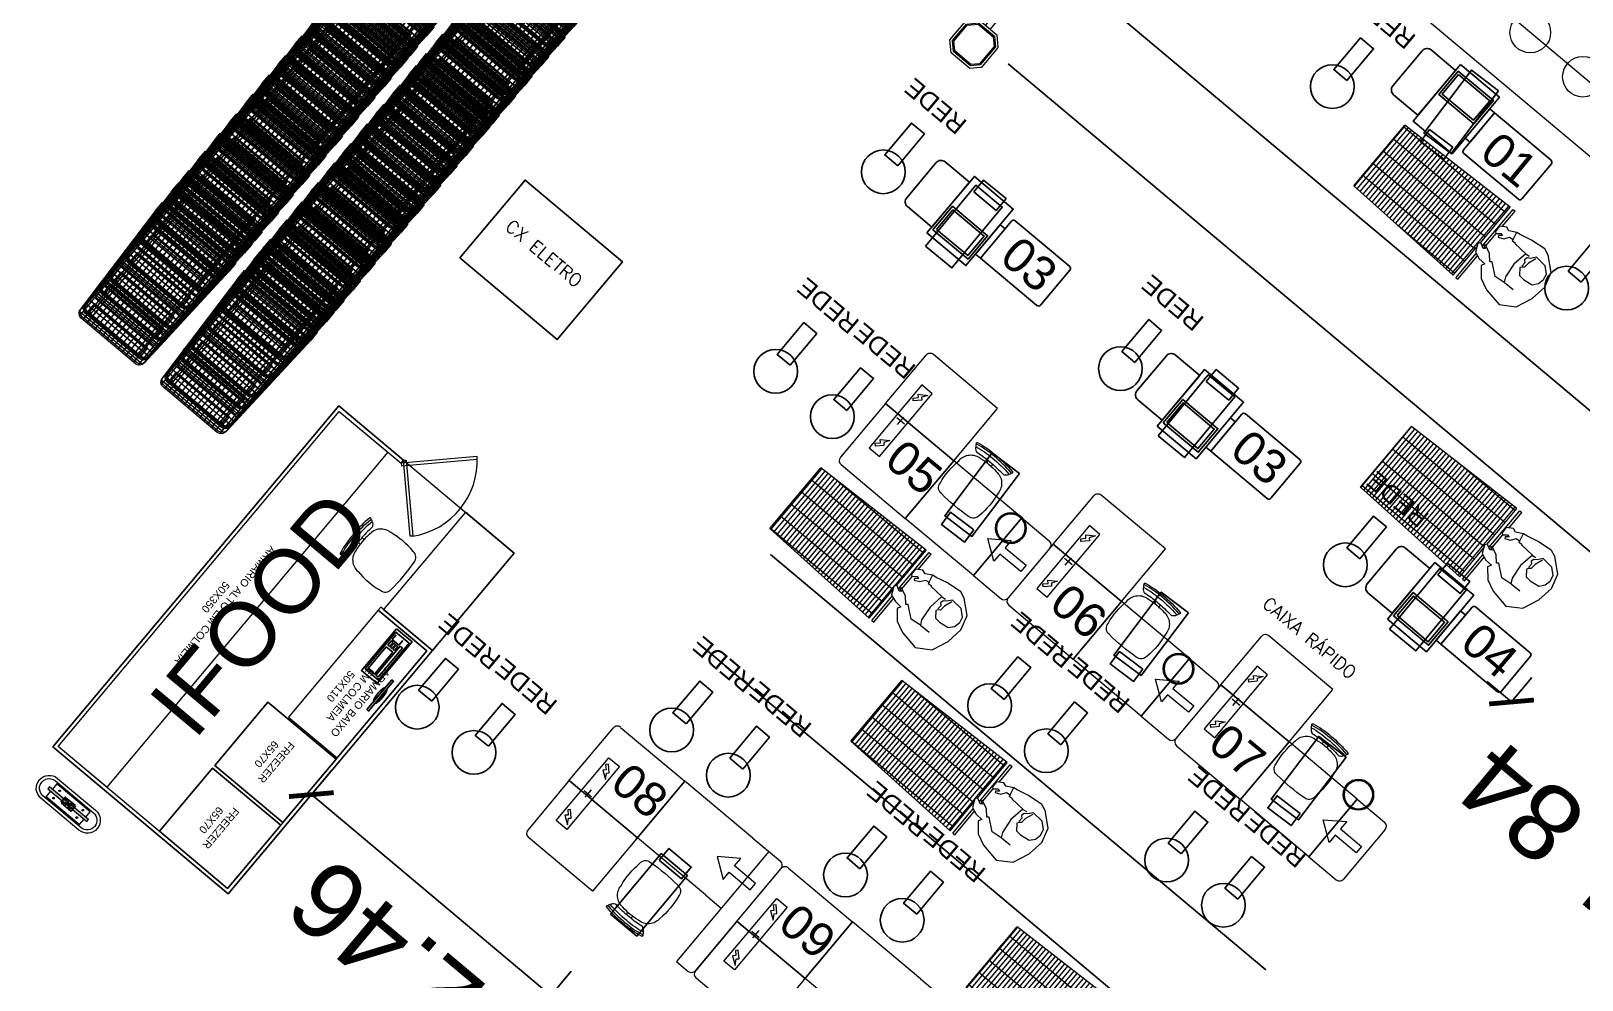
# Model space of a CAD drawing. Header units: metres. Extents: x 822482 to 822767, y 9662202 to 9662512.
# Drawn here: x 822627.7 to 822639.9, y 9662430.52 to 9662437.99 of the extents above; entities that cross this region are included whole.
import ezdxf

# ---------------------------------------------------------------- set-up
doc = ezdxf.new("R2010")
doc.units = ezdxf.units.M
for name, pattern in [('20006_ARQ_1400_3PV$0$CF-VILAV-PE-BASE-LOJA-LAYOUT SV$0$DASHEDX2', [1.5, 1, -0.5]), ('20006_ARQ_1400_3PV$0$CRF-ECN-L-LAY-EP-BASE-1PROP3$0$CRF-JFO-L-LAY-EQP-1PROP2$0$BHA_BASE_4PROP$0$2rdfBSE1$0$DASHED', [0.75, 0.5, -0.25]), ('20006_ARQ_1400_3PV$0$HIDDEN2', [0.1875, 0.125, -0.0625])]:
    doc.linetypes.add(name, pattern=pattern)
for name, color, linetype, lineweight in [('#ARQ_MOB', 250, 'Continuous', 0), ('20006_ARQ_1400_3PV$0$ELETRICA', 130, 'Continuous', 0), ('ARQ_NE_MOBILIÁRIOS', 251, 'Continuous', 0), ('ARQ_NE_PORTAPALLETS', 251, 'Continuous', 0), ('HACHURAS', 167, 'Continuous', 9)]:
    doc.layers.add(name, color=color, linetype=linetype, lineweight=lineweight)
for name, color, linetype in [('#ARQ_TEXTO', 8, 'Continuous'), ('20006_ARQ_1000_3PV$0$ARQ-SAN', 9, 'Continuous'), ('ARQ_NE_EQUIPAMENTOS', 7, 'Continuous'), ('ARQ_NE_PISO', 251, 'Continuous')]:
    doc.layers.add(name, color=color, linetype=linetype)
doc.layers.add('ARQ_NE_COTAS', color=7, linetype='Continuous', true_color=0x000000)
doc.styles.add('Arial', font='arial.ttf', dxfattribs={"height": 0.6})
doc.styles.add('L&L-50', font='arial.ttf', dxfattribs={"height": 0.5})
doc.styles.add('L35_A-Standard', font='arial.ttf')
doc.styles.add('ROMANS', font='romans', dxfattribs={"height": 0.2})
doc.styles.get("Standard").update_dxf_attribs({"font": 'arial.ttf'})
doc.dimstyles.new('1-300', dxfattribs={"dimtxt": 0.6, "dimasz": 0.25, "dimexe": 0.25, "dimexo": 0.25, "dimgap": 0.25, "dimtad": 1, "dimzin": 4, "dimdsep": 46, "dimtxsty": 'Arial', "dimblk": 'ARCHTICK', "dimcen": 0.25, "dimclrd": 256, "dimclre": 256, "dimclrt": 256, "dimadec": 0, "dimazin": 0, "dimtfac": 0.066667, "dimtix": 1, "dimtofl": 0, "dimtmove": 0, "dimatfit": 3, "dimldrblk": 'ARCHTICK', "dimfxl": 0.25, "dimtvp": 1, "dimtolj": 1, "dimtzin": 0, "dimarcsym": 0})

# ---------------------------------------------------------------- blocks, each defined once
blk = doc.blocks.new('20006_ARQ_1400_3PV$0$20006_ARQ_1400_3PV$0$CRF-PINHE-BASE-HIPERMERCADO-(2SUBSOLO)-LAY$0$A$C23750C89')
at = {"transparency": 33554687}
h = blk.add_hatch(dxfattribs=at)
h.set_pattern_fill('GRATE', color=256, angle=180, style=0)
h.set_pattern_definition([(180, (1420.650476, 675.926916), (-4e-18, -0.03125), []), (270, (1420.65048, 675.92692), (0.125, -2e-17), [])])
h.paths.add_polyline_path([(0.7, 1.051), (0.408, 1.051), (0.383, 1.039), (0.366, 1.051), (0, 1.051), (0.038, 0), (0.662, 0)])
for p, q in [((0.188, 1.629), (0.097, 1.523)), ((0.307, 1.663), (0.188, 1.629)), ((0.44, 1.645), (0.307, 1.663)), ((0.571, 1.591), (0.44, 1.645)), ((0.644, 1.477), (0.571, 1.591)), ((0.097, 1.523), (0.077, 1.471)), ((0.077, 1.471), (0.091, 1.346)), ((0.618, 1.325), (0.644, 1.477)), ((0.091, 1.346), (0.114, 1.25)), ((0.195, 1.262), (0.202, 1.38)), ((0.202, 1.38), (0.325, 1.362)), ((0.325, 1.362), (0.445, 1.375)), ((0.445, 1.375), (0.484, 1.396)), ((0.484, 1.396), (0.493, 1.311)), ((0.114, 1.25), (0.119, 1.219)), ((0.18, 1.231), (0.192, 1.232)), ((0.185, 1.198), (0.18, 1.231)), ((0.189, 1.261), (0.195, 1.262)), ((0.192, 1.232), (0.189, 1.261)), ((0.493, 1.311), (0.421, 1.217)), ((0.5, 1.17), (0.577, 1.236)), ((0.577, 1.236), (0.618, 1.325)), ((0, 1.08), (0, 1.1)), ((0.159, 1.1), (0, 1.1)), ((0.004, 1.1), (0, 1.1)), ((0.119, 1.219), (0.149, 1.163)), ((0.149, 1.163), (0.139, 1.131)), ((0.139, 1.131), (0.17, 1.082)), ((0.223, 1.171), (0.185, 1.198)), ((0.205, 1.128), (0.21, 1.149)), ((0.231, 1.098), (0.205, 1.128)), ((0.21, 1.149), (0.231, 1.124)), ((0.242, 1.13), (0.223, 1.171)), ((0.356, 1.1), (0.229, 1.1)), ((0.231, 1.124), (0.242, 1.13)), ((0.384, 1.16), (0.353, 1.093)), ((0.366, 1.088), (0.375, 1.112)), ((0.383, 1.1), (0.371, 1.1)), ((0.375, 1.112), (0.386, 1.095)), ((0.433, 1.204), (0.384, 1.16)), ((0.421, 1.217), (0.433, 1.204)), ((0.447, 1.069), (0.467, 1.125)), ((0.7, 1.1), (0.458, 1.1)), ((0.467, 1.125), (0.471, 1.185)), ((0.471, 1.185), (0.5, 1.17)), ((0.7, 1.08), (0.7, 1.1)), ((0.377, 1.08), (0, 1.08)), ((0, 1.051), (0.038, 0)), ((0.366, 1.051), (0, 1.051)), ((0.17, 1.082), (0.221, 1.084)), ((0.221, 1.084), (0.231, 1.098)), ((0.353, 1.093), (0.366, 1.088)), ((0.386, 1.095), (0.362, 1.054)), ((0.362, 1.054), (0.383, 1.039)), ((0.383, 1.039), (0.447, 1.069)), ((0.7, 1.051), (0.408, 1.051)), ((0.7, 1.08), (0.451, 1.08)), ((0.7, 1.051), (0.662, 0)), ((0.662, 0), (0.038, 0)), ((0.356, 0), (0.229, 0))]:
    blk.add_line(p, q, dxfattribs=at)
for points in [[(0.183, 1.467), (0.245, 1.445), (0.29, 1.44), (0.301, 1.426), (0.317, 1.414), (0.364, 1.452), (0.368, 1.497), (0.357, 1.575), (0.318, 1.608), (0.268, 1.619), (0.221, 1.608), (0.177, 1.557), (0.17, 1.462), (0.206, 1.433), (0.221, 1.41), (0.246, 1.404), (0.262, 1.421), (0.296, 1.419)], [(0.483, 1.397), (0.482, 1.484)], [(0.204, 1.381), (0.199, 1.414)], [(0.18, 1.231), (0.116, 1.217)]]:
    blk.add_lwpolyline(points, dxfattribs=at)
blk = doc.blocks.new('lixeira esxritorio')
at = {"layer": '20006_ARQ_1000_3PV$0$ARQ-SAN'}
for radius in [12, 11.3]:
    blk.add_circle((59684, -4692), radius, dxfattribs=at)
blk = doc.blocks.new('20006_ARQ_1400_3PV$0$CADEIRA')
for p, q in [((-1114.172, -321.17), (-1114.172, -321.15)), ((-1114.125, -321.17), (-1114.125, -321.15))]:
    blk.add_line(p, q)
blk.add_lwpolyline([(-1114.229, -321.143, -0.414214), (-1114.349, -321.023, -0.089611), (-1114.349, -320.793, -0.414214), (-1114.289, -320.733, -0.04626), (-1114.009, -320.733, -0.414214), (-1113.949, -320.793, -0.089611), (-1113.949, -321.023, -0.414214), (-1114.069, -321.143, -0.088566)], format="xyb", close=True)
for points in [[(-1114.139, -321.225, 0.053278), (-1113.973, -321.21, -1.041839), (-1113.97, -321.224, -0.05325), (-1114.139, -321.24, -0.047646), (-1114.328, -321.224, -1.041839), (-1114.325, -321.21, 0.047578), (-1114.139, -321.225)], [(-1113.97, -321.21, 0.271734), (-1113.979, -321.191, -0.053337), (-1114.138, -321.205, -0.047695), (-1114.319, -321.191, 0.271734), (-1114.327, -321.21)], [(-1113.979, -321.191, 0.189609), (-1114.006, -321.164, 0.221082), (-1114.014, -321.161, -0.044762), (-1114.137, -321.17), (-1114.14, -321.17, -0.038554), (-1114.284, -321.161, 0.221082), (-1114.292, -321.164, 0.189609), (-1114.319, -321.191)]]:
    blk.add_lwpolyline(points, format="xyb")
blk = doc.blocks.new('self checkout')
at = {"color": 8, "linetype": 'Continuous'}
for points in [[(2643.7, 2612.34), (2643.7, 2611.76), (2644.1, 2611.76), (2644.1, 2612.34), (2643.7, 2612.34)], [(2644.1, 2612.221), (2644.1, 2611.921), (2644.15, 2611.921), (2644.15, 2612.221), (2644.1, 2612.221)]]:
    blk.add_lwpolyline(points, dxfattribs=at)
for points in [[(2643.45, 2611.82), (2643.7, 2611.82), (2643.7, 2612.28), (2643.45, 2612.28, 0.414214), (2643.4, 2612.23), (2643.4, 2611.87, 0.414214)], [(2644.17, 2611.821), (2644.73, 2611.821, 0.414214), (2644.75, 2611.841), (2644.75, 2612.201, 0.414214), (2644.73, 2612.221), (2644.15, 2612.221), (2644.15, 2611.841, 0.414214)]]:
    blk.add_lwpolyline(points, format="xyb", close=True, dxfattribs=at)
for points in [[(2643.72, 2612.29), (2644.08, 2612.29), (2644.08, 2612.05), (2643.72, 2612.05)], [(2643.74, 2612.27), (2644.06, 2612.27), (2644.06, 2612.07), (2643.74, 2612.07)]]:
    blk.add_lwpolyline(points, close=True, dxfattribs=at)
blk = doc.blocks.new('Pallet')
at = {"layer": '20006_ARQ_1400_3PV$0$ELETRICA', "true_color": 0xe3e3e3}
h = blk.add_hatch(dxfattribs=at)
h.set_pattern_fill('ANGLE', color=254, scale=100, angle=270)
h.set_pattern_definition([(270, (-6260213.56, 2250736.6), (698.5, -1e-13), [508, -190.5]), (0, (-6260213.56, 2250736.6), (2e-13, 698.5), [508, -190.5])])
h.paths.add_polyline_path([(38752, -4411.7), (38752, -4291.7), (38632, -4291.7), (38632, -4411.7)])
at = {"layer": '#ARQ_MOB', "transparency": 33554687, "const_width": 2}
blk.add_lwpolyline([(38575.3, -4328.3), (38455.3, -4328.3), (38455.3, -4428.3), (38575.3, -4428.3)], close=True, dxfattribs=at)
for points in [[(38575.3, -4328.3), (38455.3, -4328.3), (38455.3, -4328.3), (38575.3, -4328.3), (38575.3, -4330.8)], [(38575.3, -4338.3), (38455.3, -4338.3), (38455.3, -4353.3), (38575.3, -4353.3), (38575.3, -4338.3)], [(38575.3, -4353.3), (38455.3, -4353.3), (38455.3, -4368.3), (38575.3, -4368.3), (38575.3, -4353.3)], [(38575.3, -4368.3), (38455.3, -4368.3), (38455.3, -4383.3), (38575.3, -4383.3), (38575.3, -4368.3)], [(38575.3, -4383.3), (38455.3, -4383.3), (38455.3, -4398.3), (38575.3, -4398.3), (38575.3, -4383.3)], [(38575.3, -4398.3), (38455.3, -4398.3), (38455.3, -4413.3), (38575.3, -4413.3), (38575.3, -4398.3)], [(38575.3, -4413.3), (38455.3, -4413.3), (38455.3, -4428.3), (38575.3, -4428.3), (38575.3, -4413.3)]]:
    blk.add_lwpolyline(points)
at = {"layer": '#ARQ_TEXTO', "insert": (38515, -4375.5), "char_height": 10, "width": 346, "attachment_point": 5, "style": 'ROMANS'}
blk.add_mtext('Pallet', dxfattribs=at)
blk = doc.blocks.new('20006_ARQ_1400_3PV$0$ANTENA GATEWAY ACRILICO  MASTER')
at = {"ltscale": 0.05}
h = blk.add_hatch(dxfattribs=at)
h.set_pattern_fill('ANGLE', color=1)
h.set_pattern_definition([(0, (-4.449, 47.2795), (0, 6.985), [5.08, -1.905]), (90, (-4.449, 47.2795), (-6.985, 4e-16), [5.08, -1.905])])
h.paths.add_polyline_path([(0.01, 0.2), (-0.01, 0.2), (-0.01, -0.2), (0.01, -0.2)])
h = blk.add_hatch(color=0, dxfattribs=at)
h.dxf.hatch_style = 1
h.paths.add_polyline_path([(0.01, 0.2), (-0.01, 0.2), (-0.01, -0.2), (0.01, -0.2)])
at = {"color": 0, "ltscale": 0.05}
for p, q in [((-0.067, -0.169), (-0.067, 0.169)), ((-0.011, 0.172), (-0.065, 0.171)), ((0.065, 0.171), (0.011, 0.172)), ((0.067, 0.169), (0.067, -0.169)), ((-0.065, -0.171), (-0.011, -0.172)), ((0.011, -0.172), (0.065, -0.171))]:
    blk.add_line(p, q, dxfattribs=at)
at = {"color": 0, "linetype": '20006_ARQ_1400_3PV$0$CRF-ECN-L-LAY-EP-BASE-1PROP3$0$CRF-JFO-L-LAY-EQP-1PROP2$0$BHA_BASE_4PROP$0$2rdfBSE1$0$DASHED', "ltscale": 0.02}
for p, q in [((-0.028, 0.05), (-0.028, -0.05)), ((-0.027, 0.05), (-0.027, -0.05)), ((0.023, 0.055), (-0.023, 0.055)), ((0.023, 0.053), (-0.023, 0.053)), ((0.027, -0.05), (0.027, 0.05)), ((0.028, -0.05), (0.028, 0.05)), ((-0.023, -0.053), (0.023, -0.053)), ((-0.023, -0.055), (0.023, -0.055))]:
    blk.add_line(p, q, dxfattribs=at)
at = {"color": 0, "linetype": '20006_ARQ_1400_3PV$0$HIDDEN2', "ltscale": 0.05}
for p, q in [((-0.014, 0.015), (0.015, 0.015)), ((-0.015, -0.015), (0.015, -0.015))]:
    blk.add_line(p, q, dxfattribs=at)
at = {"color": 0}
blk.add_line((-0.014, 0), (0.014, 0), dxfattribs=at)
at = {"color": 0, "ltscale": 0.05}
blk.add_lwpolyline([(0.01, 0.2), (-0.01, 0.2), (-0.01, -0.2), (0.01, -0.2)], close=True, dxfattribs=at)
at = {"color": 0, "linetype": '20006_ARQ_1400_3PV$0$HIDDEN2', "ltscale": 0.05}
for centre in [(-0.038, 0.119), (0.038, 0.119), (-0.038, -0.119), (0.038, -0.119)]:
    blk.add_circle(centre, 0.006, dxfattribs=at)
at = {"color": 0}
blk.add_circle((0, 0), 0.009, dxfattribs=at)
at = {"color": 0, "ltscale": 0.05}
for centre, start, end in [((-0.065, 0.169), 90.4767, 180.0936), ((0.065, 0.169), 359.9064, 89.5233), ((-0.065, -0.169), 179.9064, 269.5233), ((0.065, -0.169), 270.4767, 0.0936)]:
    blk.add_arc(centre, 0.00252, start, end, dxfattribs=at)
at = {"color": 0, "linetype": '20006_ARQ_1400_3PV$0$HIDDEN2', "ltscale": 0.05}
for centre, start, end in [((-0.014, 0), 90, 265.1774), ((0.014, 0), 270, 85.1774)]:
    blk.add_arc(centre, 0.015, start, end, dxfattribs=at)
at = {"color": 0, "linetype": '20006_ARQ_1400_3PV$0$CRF-ECN-L-LAY-EP-BASE-1PROP3$0$CRF-JFO-L-LAY-EQP-1PROP2$0$BHA_BASE_4PROP$0$2rdfBSE1$0$DASHED', "ltscale": 0.02}
for centre, radius, start, end in [((-0.023, 0.05), 0.0048, 90, 180), ((-0.023, 0.05), 0.0036, 90, 180), ((0.023, 0.05), 0.0048, 0, 90), ((0.023, 0.05), 0.0036, 0, 90), ((-0.023, -0.05), 0.0048, 180, 270), ((-0.023, -0.05), 0.0036, 180, 270), ((0.023, -0.05), 0.0048, 270, 0), ((0.023, -0.05), 0.0036, 270, 0)]:
    blk.add_arc(centre, radius, start, end, dxfattribs=at)
blk = doc.blocks.new('totemm')
at = {"layer": '#ARQ_MOB', "transparency": 33554687}
h = blk.add_hatch(color=256, dxfattribs=at)
h.dxf.hatch_style = 1
h.paths.add_polyline_path([(291.671, 276.037), (291.671, 276.06), (291.693, 276.06, -0.414214)])
h.paths.add_polyline_path([(291.671, 276.06), (291.649, 276.06, -0.414214), (291.671, 276.082)])
h = blk.add_hatch(color=256, dxfattribs=at)
h.dxf.hatch_style = 1
h.paths.add_polyline_path([(291.728, 276.037), (291.728, 276.06), (291.75, 276.06, -0.414214)])
h.paths.add_polyline_path([(291.728, 276.06), (291.706, 276.06, -0.414214), (291.728, 276.082)])
for points in [[(291.893, 275.96), (291.502, 275.96, -1), (291.502, 276.164), (291.893, 276.164, -1)], [(291.502, 276.139), (291.893, 276.139, -1), (291.893, 275.986), (291.502, 275.986, -1)]]:
    blk.add_lwpolyline(points, format="xyb", close=True, dxfattribs=at)
for centre in [(291.671, 276.06), (291.728, 276.06)]:
    blk.add_circle(centre, 0.0227, dxfattribs=at)
at = {"layer": '#ARQ_MOB', "transparency": 33554687, "rotation": 90}
blk.add_blockref('20006_ARQ_1400_3PV$0$ANTENA GATEWAY ACRILICO  MASTER', (291.698, 276.062), dxfattribs=at)
blk = doc.blocks.new('carro grande')
at = {"ltscale": 0.008}
blk.add_hatch(color=8, dxfattribs=at).paths.add_polyline_path([(927.974, 947.093), (927.944, 947.093), (927.944, 946.357), (927.974, 946.357)])
at = {"layer": 'HACHURAS', "ltscale": 0.008}
h = blk.add_hatch(dxfattribs=at)
h.set_pattern_fill('_USER', color=8, scale=0.04, style=0, double=1, pattern_type=0)
h.set_pattern_definition([(0, (-293.62143, -282.740838), (0, 0.04), []), (90, (-293.62143, -282.740838), (-0.04, 0), [])])
edge = h.paths.add_edge_path()
edge.add_line((927.894, 947.1), (927.894, 946.35))
edge.add_line((927.894, 946.35), (926.921, 946.397))
edge.add_arc((926.924, 946.447), 0.05, 180, 266.5107, ccw=False)
edge.add_line((926.874, 946.447), (926.874, 947.003))
edge.add_arc((926.924, 947.003), 0.05, 93.4893, 180, ccw=False)
edge.add_line((926.921, 947.053), (927.894, 947.1))
at = {"color": 8, "ltscale": 0.008}
for p, q in [((927.894, 947.1), (926.921, 947.053)), ((927.794, 947.05), (926.974, 947.05)), ((927.794, 947.04), (926.974, 947.04)), ((927.784, 946.4), (927.784, 947.05)), ((927.794, 947.05), (927.894, 947.1)), ((927.794, 947.039), (927.899, 947.091)), ((927.794, 946.4), (927.794, 947.05)), ((927.894, 946.35), (927.894, 947.1)), ((927.974, 947.1), (927.894, 947.1)), ((927.974, 947.093), (927.894, 947.093)), ((927.944, 946.35), (927.944, 947.1)), ((927.974, 946.35), (927.974, 947.1)), ((926.874, 947.003), (926.874, 946.447)), ((926.924, 947), (926.924, 946.45)), ((926.934, 947), (926.934, 946.45)), ((927.894, 946.35), (926.921, 946.397)), ((926.974, 946.41), (927.794, 946.41)), ((926.974, 946.4), (927.794, 946.4)), ((927.899, 946.359), (927.794, 946.411)), ((927.894, 946.35), (927.794, 946.4)), ((927.894, 946.357), (927.974, 946.357)), ((927.894, 946.35), (927.974, 946.35))]:
    blk.add_line(p, q, dxfattribs=at)
for points in [[(926.945, 946.998), (927.016, 946.998), (927.016, 946.968), (926.945, 946.968)], [(927.784, 946.968), (927.016, 946.968), (927.016, 946.482), (927.784, 946.482)], [(927.746, 946.998), (927.817, 946.998), (927.817, 946.968), (927.746, 946.968)], [(926.945, 946.482), (927.016, 946.482), (927.016, 946.452), (926.945, 946.452)], [(927.744, 946.482), (927.815, 946.482), (927.815, 946.452), (927.744, 946.452)]]:
    blk.add_lwpolyline(points, close=True, dxfattribs=at)
for centre, radius, start, end in [((926.924, 947.003), 0.05, 93.4893, 180), ((926.974, 947), 0.05, 90, 180), ((926.974, 947), 0.04, 90, 180), ((926.924, 946.447), 0.05, 180, 266.5107), ((926.974, 946.45), 0.05, 180, 270), ((926.974, 946.45), 0.04, 180, 270)]:
    blk.add_arc(centre, radius, start, end, dxfattribs=at)
blk = doc.blocks.new('_ARCHTICK')
at = {"color": 0, "linetype": 'ByBlock', "const_width": 0.15}
blk.add_lwpolyline([(-0.5, -0.5), (0.5, 0.5)], dxfattribs=at)
blk = doc.blocks.new('*D509')
at = {"layer": 'ARQ_NE_COTAS', "lineweight": -2, "transparency": 16777216}
for p, q in [((366.691, -231.274), (366.691, -231.792)), ((366.691, -231.542), (366.441, -231.542)), ((368.533, -231.539), (368.533, -231.792)), ((368.533, -231.542), (368.783, -231.542))]:
    blk.add_line(p, q, dxfattribs=at)
at = {"layer": 'Defpoints', "color": 0, "transparency": 16777216}
for p in [(366.691, -231.024), (368.533, -231.289, 0), (368.533, -231.542)]:
    blk.add_point(p, dxfattribs=at)
at = {"layer": 'ARQ_NE_COTAS', "lineweight": -2, "transparency": 16777216, "xscale": 0.25, "yscale": 0.25, "zscale": 0.25}
blk.add_blockref('_ARCHTICK', (366.691, -231.542), dxfattribs=at)
at = {"layer": 'ARQ_NE_COTAS', "lineweight": -2, "transparency": 16777216, "xscale": 0.25, "yscale": 0.25, "zscale": 0.25, "rotation": 180}
blk.add_blockref('_ARCHTICK', (368.533, -231.542), dxfattribs=at)
at = {"layer": 'ARQ_NE_COTAS', "transparency": 16777216, "insert": (367.612, -230.985), "char_height": 0.6, "attachment_point": 5, "style": 'Arial'}
blk.add_mtext('\\A1;1.84', dxfattribs=at)
blk = doc.blocks.new('*D542')
at = {"layer": 'ARQ_NE_COTAS', "lineweight": -2, "transparency": 16777216}
for p, q in [((372.839, -224.33), (372.839, -225.166)), ((375.298, -224.33), (375.298, -225.166)), ((372.839, -224.916), (375.298, -224.916))]:
    blk.add_line(p, q, dxfattribs=at)
at = {"layer": 'Defpoints', "color": 0, "transparency": 16777216}
for p in [(372.839, -224.08), (375.298, -224.08), (375.298, -224.916)]:
    blk.add_point(p, dxfattribs=at)
at = {"layer": 'ARQ_NE_COTAS', "lineweight": -2, "transparency": 16777216, "xscale": 0.25, "yscale": 0.25, "zscale": 0.25, "rotation": 180}
blk.add_blockref('_ARCHTICK', (372.839, -224.916), dxfattribs=at)
at = {"layer": 'ARQ_NE_COTAS', "lineweight": -2, "transparency": 16777216, "xscale": 0.25, "yscale": 0.25, "zscale": 0.25}
blk.add_blockref('_ARCHTICK', (375.298, -224.916), dxfattribs=at)
at = {"layer": 'ARQ_NE_COTAS', "transparency": 16777216, "insert": (374.068, -224.359), "char_height": 0.6, "attachment_point": 5, "style": 'Arial'}
blk.add_mtext('\\A1;2.46', dxfattribs=at)
blk = doc.blocks.new('KKAKNKNFNADFNDAFNDF')
at = {"layer": 'ARQ_NE_EQUIPAMENTOS', "lineweight": 0, "transparency": 33554687}
for points in [[(-0.72, 0.15), (-0.72, 0.335), (-0.72, 0.344), (-0.714, 0.349), (-0.655, 0.41), (-0.463, 0.41), (-0.39, 0.337), (-0.39, 0.151), (-0.469, 0.07), (-0.649, 0.07), (-0.714, 0.136), (-0.72, 0.142)], [(-0.69, 0.154), (-0.69, 0.331), (-0.642, 0.38), (-0.475, 0.38), (-0.42, 0.324), (-0.42, 0.163), (-0.482, 0.1), (-0.636, 0.1)]]:
    blk.add_lwpolyline(points, close=True, dxfattribs=at)
blk.add_lwpolyline([(-0.7, 0.15), (-0.7, 0.335), (-0.646, 0.39), (-0.471, 0.39), (-0.41, 0.328), (-0.41, 0.159), (-0.478, 0.09), (-0.641, 0.09), (-0.7, 0.15), (-0.7, 0.335)], dxfattribs=at)
blk.add_lwpolyline([(-0.58, 0.07), (-0.58, -0.68, 0.414214), (-0.57, -0.69), (-0.54, -0.69, 0.414214), (-0.53, -0.68), (-0.53, 0.07)], format="xyb", dxfattribs=at)
blk = doc.blocks.new('*U348')
at = {"color": 253}
for p, q in [((0.276, -0.994), (0.276, -0.973)), ((0.324, -0.994), (0.324, -0.973))]:
    blk.add_line(p, q, dxfattribs=at)
at = {"color": 0}
blk.add_lwpolyline([(1, -0.5), (0, -0.5), (0, 0), (1, 0)], close=True, dxfattribs=at)
blk.add_lwpolyline([(0.22, -0.966, -0.414214), (0.1, -0.847, -0.089611), (0.1, -0.617, -0.414214), (0.16, -0.556, -0.04626), (0.44, -0.556, -0.414214), (0.5, -0.616, -0.089611), (0.5, -0.846, -0.414214), (0.38, -0.966, -0.088566)], format="xyb", close=True, dxfattribs=at)
blk.add_lwpolyline([(0.31, -1.048, 0.053278), (0.476, -1.033, -1.041839), (0.479, -1.048, -0.05325), (0.31, -1.063, -0.047646), (0.121, -1.048, -1.041839), (0.124, -1.033, 0.047578), (0.31, -1.048)], format="xyb", dxfattribs=at)
at = {"color": 253}
for points in [[(0.479, -1.033, 0.271734), (0.47, -1.014, -0.053337), (0.311, -1.029, -0.047695), (0.13, -1.014, 0.271734), (0.121, -1.033)], [(0.47, -1.014, 0.189609), (0.443, -0.987, 0.221082), (0.435, -0.985, -0.044762), (0.312, -0.994), (0.309, -0.994, -0.038554), (0.165, -0.985, 0.221082), (0.157, -0.987, 0.189609), (0.13, -1.014)]]:
    blk.add_lwpolyline(points, format="xyb", dxfattribs=at)
blk = doc.blocks.new('*U349')
at = {"color": 0}
blk.add_lwpolyline([(1.1, -0.5), (0, -0.5), (0, 0), (1.1, 0)], close=True, dxfattribs=at)
blk = doc.blocks.new('COMP')
at = {"layer": 'ARQ_NE_EQUIPAMENTOS', "linetype": '20006_ARQ_1400_3PV$0$CF-VILAV-PE-BASE-LOJA-LAYOUT SV$0$DASHEDX2'}
h = blk.add_hatch(color=256, dxfattribs=at)
h.dxf.hatch_style = 1
h.paths.add_polyline_path([(1307.107, -435.534), (1307.107, -435.84), (1307.09, -435.84), (1307.09, -435.534)])
at = {"layer": 'ARQ_NE_EQUIPAMENTOS'}
for p, q in [((1307.203, -436.084, -7.938), (1307.203, -435.786, -7.938)), ((1307.203, -435.786, -7.938), (1307.228, -435.786, -7.938)), ((1307.228, -436.084, -7.938), (1307.228, -435.786, -7.938)), ((1307.24, -436.011, -7.938), (1307.24, -435.786, -7.938)), ((1307.24, -435.786, -7.938), (1307.308, -435.786, -7.938)), ((1307.308, -435.786, -7.938), (1307.308, -436.011, -7.938)), ((1307.308, -436.011, -7.938), (1307.24, -436.011, -7.938)), ((1307.24, -436.072, -7.938), (1307.24, -436.029, -7.938)), ((1307.256, -436.029, -7.938), (1307.24, -436.029, -7.938)), ((1307.256, -436.072, -7.938), (1307.256, -436.029, -7.938)), ((1307.264, -436.072, -7.938), (1307.264, -436.029, -7.938)), ((1307.28, -436.029, -7.938), (1307.264, -436.029, -7.938)), ((1307.28, -436.072, -7.938), (1307.28, -436.029, -7.938)), ((1307.288, -436.072, -7.938), (1307.288, -436.029, -7.938)), ((1307.308, -436.029, -7.938), (1307.288, -436.029, -7.938)), ((1307.308, -436.029, -7.938), (1307.308, -436.072, -7.938)), ((1307.228, -436.084, -7.938), (1307.203, -436.084, -7.938)), ((1307.256, -436.072, -7.938), (1307.24, -436.072, -7.938)), ((1307.24, -436.132, -7.938), (1307.24, -436.084, -7.938)), ((1307.308, -436.084, -7.938), (1307.24, -436.084, -7.938)), ((1307.28, -436.072, -7.938), (1307.264, -436.072, -7.938)), ((1307.308, -436.072, -7.938), (1307.288, -436.072, -7.938)), ((1307.308, -436.084, -7.938), (1307.308, -436.132, -7.938))]:
    blk.add_line(p, q, dxfattribs=at)
for points in [[(1307.107, -435.534), (1307.107, -435.84), (1307.09, -435.84), (1307.09, -435.534)], [(1307.338, -436.171), (1307.338, -435.743), (1307.178, -435.743), (1307.178, -436.171)], [(1307.324, -435.77), (1307.324, -436.148), (1307.187, -436.148), (1307.187, -435.77)]]:
    blk.add_lwpolyline(points, close=True, dxfattribs=at)
for points in [[(1307.09, -435.612, 0.078588), (1307.081, -435.63, 0.04214), (1307.076, -435.654, 0.031045), (1307.074, -435.687, 0.031045), (1307.076, -435.72, 0.04214), (1307.081, -435.743, 0.078588), (1307.09, -435.762, 0.239952)], [(1307.107, -435.762, 0.078588), (1307.116, -435.743, 0.04214), (1307.121, -435.72, 0.031045), (1307.123, -435.687, 0.031045), (1307.121, -435.654, 0.04214), (1307.116, -435.63, 0.078588), (1307.107, -435.612, 0.239952)]]:
    blk.add_lwpolyline(points, format="xyb", dxfattribs=at)
blk.add_lwpolyline([(1307.09, -435.727), (1307.082, -435.727), (1307.082, -435.647), (1307.09, -435.647)], dxfattribs=at)
blk = doc.blocks.new('A$C8f1b9c42')
at = {"layer": 'ARQ_NE_EQUIPAMENTOS'}
for points in [[(375.328, -224.577), (375.328, -223.927), (376.028, -223.927), (376.028, -224.577), (375.328, -224.577)], [(375.328, -225.254), (375.328, -224.604), (376.028, -224.604), (376.028, -225.254), (375.328, -225.254)]]:
    blk.add_lwpolyline(points, dxfattribs=at)
blk.add_lwpolyline([(377.118, -228.901), (376.118, -228.901), (376.118, -229.701), (377.118, -229.701)], close=True, dxfattribs=at)
at = {"layer": 'ARQ_NE_MOBILIÁRIOS', "linetype": 'Continuous', "transparency": 33554687}
for p, q in [((371.393, -226.293, 0), (371.393, -225.755, 0)), ((371.393, -225.755, 0), (372.052, -225.755, 0)), ((372.093, -225.796, 0), (372.093, -226.845, 0)), ((372.093, -226.293, 0), (372.093, -225.796, 0)), ((372.254, -225.755, 0), (372.134, -225.755, 0)), ((372.254, -226.885, 0), (372.254, -225.755, 0)), ((373.115, -226.293, 0), (373.115, -225.755, 0)), ((373.115, -225.755, 0), (373.774, -225.755, 0)), ((373.815, -226.293, 0), (373.815, -225.796, 0)), ((371.862, -226.643, 0), (371.862, -225.998, 0)), ((371.862, -225.998, 0), (371.969, -225.998, 0)), ((371.944, -226.073, 0), (371.88, -226.03, 0)), ((371.88, -226.03, 0), (371.907, -226.073, 0)), ((371.907, -226.073, 0), (371.891, -226.089, 0)), ((371.926, -226.091, 0), (371.944, -226.073, 0)), ((371.969, -225.998, 0), (371.969, -226.643, 0)), ((373.583, -226.643, 0), (373.583, -225.998, 0)), ((373.583, -225.998, 0), (373.691, -225.998, 0)), ((373.666, -226.073, 0), (373.602, -226.03, 0)), ((373.602, -226.03, 0), (373.629, -226.073, 0)), ((373.629, -226.073, 0), (373.613, -226.089, 0)), ((373.647, -226.091, 0), (373.666, -226.073, 0)), ((373.691, -225.998, 0), (373.691, -226.643, 0)), ((371.891, -226.089, 0), (371.939, -226.137, 0)), ((371.955, -226.121, 0), (371.926, -226.091, 0)), ((371.939, -226.137, 0), (371.955, -226.121, 0)), ((373.613, -226.089, 0), (373.661, -226.137, 0)), ((373.677, -226.121, 0), (373.647, -226.091, 0)), ((373.661, -226.137, 0), (373.677, -226.121, 0)), ((370.694, -226.304, 0), (371.393, -226.304, 0)), ((371.393, -226.885, 0), (371.393, -226.293, 0)), ((371.393, -226.293, 0), (371.393, -226.885, 0)), ((372.093, -226.304, 0), (371.393, -226.304, 0)), ((371.393, -226.304, 0), (372.093, -226.304, 0)), ((371.954, -226.32, 0), (371.877, -226.32, 0)), ((371.915, -226.359, 0), (371.915, -226.282, 0)), ((372.093, -226.293, 0), (372.093, -226.845, 0)), ((372.416, -226.304, 0), (372.254, -226.304, 0)), ((372.416, -226.304, 0), (373.115, -226.304, 0)), ((373.115, -226.885, 0), (373.115, -226.293, 0)), ((373.115, -226.293, 0), (373.115, -226.885, 0)), ((373.815, -226.304, 0), (373.115, -226.304, 0)), ((373.115, -226.304, 0), (373.815, -226.304, 0)), ((373.676, -226.32, 0), (373.599, -226.32, 0)), ((373.637, -226.359, 0), (373.637, -226.282, 0)), ((373.815, -226.293, 0), (373.815, -226.845, 0)), ((371.944, -226.537, 0), (371.88, -226.495, 0)), ((371.88, -226.495, 0), (371.907, -226.537, 0)), ((371.907, -226.537, 0), (371.891, -226.553, 0)), ((371.891, -226.553, 0), (371.939, -226.601, 0)), ((371.926, -226.556, 0), (371.944, -226.537, 0)), ((371.955, -226.585, 0), (371.926, -226.556, 0)), ((372.387, -226.561, 0), (372.172, -226.561, 0)), ((372.172, -226.561, 0), (372.172, -226.626, 0)), ((372.538, -226.594, 0), (372.387, -226.486, 0)), ((372.387, -226.486, 0), (372.387, -226.561, 0)), ((373.666, -226.537, 0), (373.602, -226.495, 0)), ((373.602, -226.495, 0), (373.629, -226.537, 0)), ((373.629, -226.537, 0), (373.613, -226.553, 0)), ((373.613, -226.553, 0), (373.661, -226.601, 0)), ((373.647, -226.556, 0), (373.666, -226.537, 0)), ((373.677, -226.585, 0), (373.647, -226.556, 0)), ((371.969, -226.643, 0), (371.862, -226.643, 0)), ((371.939, -226.601, 0), (371.955, -226.585, 0)), ((372.172, -226.626, 0), (372.387, -226.626, 0)), ((372.387, -226.701, 0), (372.538, -226.594, 0)), ((372.387, -226.626, 0), (372.387, -226.701, 0)), ((373.691, -226.643, 0), (373.583, -226.643, 0)), ((373.661, -226.601, 0), (373.677, -226.585, 0)), ((370.694, -226.885, 0), (370.412, -226.885, 0)), ((370.694, -226.885, 0), (371.393, -226.885, 0)), ((372.052, -226.885, 0), (371.393, -226.885, 0)), ((372.416, -226.885, 0), (372.134, -226.885, 0)), ((372.416, -226.885, 0), (373.115, -226.885, 0)), ((373.774, -226.885, 0), (373.115, -226.885, 0)), ((368.973, -229.584, 0), (368.69, -229.584, 0)), ((368.973, -230.176, 0), (368.973, -229.584, 0)), ((368.973, -229.584, 0), (368.973, -230.176, 0)), ((368.973, -229.584, 0), (369.672, -229.584, 0)), ((369.672, -229.584, 0), (369.672, -230.176, 0)), ((369.672, -230.176, 0), (369.672, -229.584, 0)), ((370.331, -229.584, 0), (369.672, -229.584, 0)), ((370.694, -229.584, 0), (370.412, -229.584, 0)), ((370.694, -230.176, 0), (370.694, -229.584, 0)), ((370.694, -229.584, 0), (370.694, -230.176, 0)), ((370.694, -229.584, 0), (371.393, -229.584, 0)), ((371.393, -229.584, 0), (371.393, -230.176, 0)), ((371.393, -230.176, 0), (371.393, -229.584, 0)), ((372.052, -229.584, 0), (371.393, -229.584, 0)), ((372.416, -229.584, 0), (372.134, -229.584, 0)), ((372.416, -230.176, 0), (372.416, -229.584, 0)), ((372.416, -229.584, 0), (372.416, -230.176, 0)), ((372.416, -229.584, 0), (373.115, -229.584, 0)), ((373.115, -229.584, 0), (373.115, -230.176, 0)), ((373.115, -230.176, 0), (373.115, -229.584, 0)), ((373.774, -229.584, 0), (373.115, -229.584, 0)), ((368.65, -230.135, 0), (368.65, -229.625, 0)), ((370.371, -230.135, 0), (370.371, -229.624, 0)), ((370.372, -230.176, 0), (370.372, -229.625, 0)), ((372.093, -230.176, 0), (372.093, -229.624, 0)), ((372.093, -230.135, 0), (372.093, -229.624, 0)), ((373.815, -230.176, 0), (373.815, -229.624, 0)), ((368.707, -229.912, 0), (368.707, -229.848, 0)), ((368.707, -229.848, 0), (368.922, -229.848, 0)), ((368.922, -229.848, 0), (368.922, -229.772, 0)), ((368.922, -229.772, 0), (369.073, -229.88, 0)), ((370.248, -229.826, 0), (370.14, -229.826, 0)), ((370.14, -229.826, 0), (370.14, -230.472, 0)), ((370.248, -230.472, 0), (370.248, -229.826, 0)), ((370.428, -229.912, 0), (370.428, -229.847, 0)), ((370.428, -229.847, 0), (370.643, -229.847, 0)), ((370.643, -229.847, 0), (370.643, -229.772, 0)), ((370.643, -229.772, 0), (370.794, -229.88, 0)), ((371.969, -229.826, 0), (371.862, -229.826, 0)), ((371.862, -229.826, 0), (371.862, -230.471, 0)), ((371.969, -230.471, 0), (371.969, -229.826, 0)), ((372.15, -229.912, 0), (372.15, -229.847, 0)), ((372.15, -229.847, 0), (372.365, -229.847, 0)), ((372.365, -229.847, 0), (372.365, -229.772, 0)), ((372.365, -229.772, 0), (372.516, -229.88, 0)), ((373.691, -229.826, 0), (373.583, -229.826, 0)), ((373.583, -229.826, 0), (373.583, -230.471, 0)), ((373.691, -230.471, 0), (373.691, -229.826, 0)), ((368.922, -229.912, 0), (368.707, -229.912, 0)), ((369.073, -229.88, 0), (368.922, -229.988, 0)), ((368.922, -229.988, 0), (368.922, -229.912, 0)), ((370.223, -229.932, 0), (370.159, -229.975, 0)), ((370.159, -229.975, 0), (370.186, -229.932, 0)), ((370.17, -229.916, 0), (370.218, -229.868, 0)), ((370.186, -229.932, 0), (370.17, -229.916, 0)), ((370.234, -229.884, 0), (370.204, -229.914, 0)), ((370.204, -229.914, 0), (370.223, -229.932, 0)), ((370.218, -229.868, 0), (370.234, -229.884, 0)), ((370.643, -229.912, 0), (370.428, -229.912, 0)), ((370.794, -229.88, 0), (370.643, -229.987, 0)), ((370.643, -229.987, 0), (370.643, -229.912, 0)), ((371.944, -229.932, 0), (371.88, -229.974, 0)), ((371.88, -229.974, 0), (371.907, -229.932, 0)), ((371.891, -229.916, 0), (371.939, -229.868, 0)), ((371.907, -229.932, 0), (371.891, -229.916, 0)), ((371.955, -229.884, 0), (371.926, -229.913, 0)), ((371.926, -229.913, 0), (371.944, -229.932, 0)), ((371.939, -229.868, 0), (371.955, -229.884, 0)), ((372.365, -229.912, 0), (372.15, -229.912, 0)), ((372.516, -229.88, 0), (372.365, -229.987, 0)), ((372.365, -229.987, 0), (372.365, -229.912, 0)), ((373.666, -229.932, 0), (373.602, -229.974, 0)), ((373.602, -229.974, 0), (373.629, -229.932, 0)), ((373.613, -229.916, 0), (373.661, -229.868, 0)), ((373.629, -229.932, 0), (373.613, -229.916, 0)), ((373.677, -229.884, 0), (373.647, -229.913, 0)), ((373.647, -229.913, 0), (373.666, -229.932, 0)), ((373.661, -229.868, 0), (373.677, -229.884, 0)), ((368.973, -230.176, 0), (368.69, -230.176, 0)), ((368.973, -230.176, 0), (369.672, -230.176, 0)), ((369.672, -230.176, 0), (369.672, -230.714, 0)), ((369.672, -230.176, 0), (370.372, -230.176, 0)), ((370.372, -230.176, 0), (369.672, -230.176, 0)), ((370.233, -230.149, 0), (370.156, -230.149, 0)), ((370.194, -230.111, 0), (370.194, -230.188, 0)), ((370.372, -230.176, 0), (370.372, -230.673, 0)), ((370.694, -230.176, 0), (370.412, -230.176, 0)), ((370.694, -230.176, 0), (371.393, -230.176, 0)), ((371.393, -230.176, 0), (371.393, -230.714, 0)), ((371.393, -230.176, 0), (372.093, -230.176, 0)), ((372.093, -230.176, 0), (371.393, -230.176, 0)), ((371.954, -230.149, 0), (371.877, -230.149, 0)), ((371.915, -230.11, 0), (371.915, -230.187, 0)), ((372.093, -230.176, 0), (372.093, -230.673, 0)), ((372.416, -230.176, 0), (372.134, -230.176, 0)), ((372.416, -230.176, 0), (373.115, -230.176, 0)), ((373.115, -230.176, 0), (373.115, -230.714, 0)), ((373.115, -230.176, 0), (373.815, -230.176, 0)), ((373.815, -230.176, 0), (373.115, -230.176, 0)), ((373.676, -230.149, 0), (373.599, -230.149, 0)), ((373.637, -230.11, 0), (373.637, -230.187, 0)), ((373.815, -230.176, 0), (373.815, -230.673, 0)), ((370.17, -230.381, 0), (370.218, -230.333, 0)), ((370.234, -230.349, 0), (370.204, -230.378, 0)), ((370.218, -230.333, 0), (370.234, -230.349, 0)), ((371.891, -230.38, 0), (371.939, -230.332, 0)), ((371.955, -230.348, 0), (371.926, -230.378, 0)), ((371.939, -230.332, 0), (371.955, -230.348, 0)), ((373.613, -230.38, 0), (373.661, -230.332, 0)), ((373.677, -230.348, 0), (373.647, -230.378, 0)), ((373.661, -230.332, 0), (373.677, -230.348, 0)), ((370.14, -230.472, 0), (370.248, -230.472, 0)), ((370.223, -230.397, 0), (370.159, -230.439, 0)), ((370.159, -230.439, 0), (370.186, -230.397, 0)), ((370.186, -230.397, 0), (370.17, -230.381, 0)), ((370.204, -230.378, 0), (370.223, -230.397, 0)), ((371.862, -230.471, 0), (371.969, -230.471, 0)), ((371.944, -230.396, 0), (371.88, -230.439, 0)), ((371.88, -230.439, 0), (371.907, -230.396, 0)), ((371.907, -230.396, 0), (371.891, -230.38, 0)), ((371.926, -230.378, 0), (371.944, -230.396, 0)), ((373.583, -230.471, 0), (373.691, -230.471, 0)), ((373.666, -230.396, 0), (373.602, -230.439, 0)), ((373.602, -230.439, 0), (373.629, -230.396, 0)), ((373.629, -230.396, 0), (373.613, -230.38, 0)), ((373.647, -230.378, 0), (373.666, -230.396, 0)), ((369.672, -230.714, 0), (370.331, -230.714, 0)), ((371.393, -230.714, 0), (372.052, -230.714, 0)), ((373.115, -230.714, 0), (373.774, -230.714, 0))]:
    blk.add_line(p, q, dxfattribs=at)
at = {"layer": 'ARQ_NE_MOBILIÁRIOS', "transparency": 33554687}
for points in [[(377.098, -223.897), (377.098, -227.397), (375.298, -227.397), (375.298, -223.897)], [(376.433, -227.367), (376.433, -227.397), (377.098, -227.397), (377.098, -223.897), (375.298, -223.897), (375.298, -226.397), (375.828, -226.397), (375.828, -226.367), (375.328, -226.367), (375.328, -223.927), (377.068, -223.927), (377.068, -227.367)], [(377.068, -227.367), (376.568, -227.367), (376.568, -223.927), (377.068, -223.927)], [(376.418, -227.411), (375.994, -226.987), (376.008, -226.973), (376.433, -227.397)], [(376.418, -227.353), (375.994, -227.777), (376.008, -227.791), (376.433, -227.367)], [(377.168, -235.225), (377.168, -235.675), (369.15, -235.675), (369.15, -235.225)]]:
    blk.add_lwpolyline(points, close=True, dxfattribs=at)
at = {"layer": 'ARQ_NE_MOBILIÁRIOS', "lineweight": 0, "transparency": 33554687}
for centre in [(371.264, -235.672), (371.805, -235.672)]:
    blk.add_circle(centre, 0.16, dxfattribs=at)
at = {"layer": 'ARQ_NE_MOBILIÁRIOS', "linetype": 'Continuous', "transparency": 33554687}
for centre, start, end in [((372.052, -225.796, 0), 0, 90), ((372.134, -225.796, 0), 90, 180), ((373.774, -225.796, 0), 0, 90), ((372.052, -226.845, 0), 270, 0), ((372.134, -226.845, 0), 180, 270), ((373.774, -226.845, 0), 270, 0), ((368.69, -229.625, 0), 90, 180), ((370.331, -229.625, 0), 0, 90), ((370.412, -229.624, 0), 90, 180), ((372.052, -229.624, 0), 0, 90), ((372.134, -229.624, 0), 90, 180), ((373.774, -229.624, 0), 0, 90), ((368.69, -230.135, 0), 180, 270), ((370.412, -230.135, 0), 180, 270), ((372.134, -230.135, 0), 180, 270), ((370.331, -230.673, 0), 270, 0), ((372.052, -230.673, 0), 270, 0), ((373.774, -230.673, 0), 270, 0)]:
    blk.add_arc(centre, 0.0407, start, end, dxfattribs=at)
at = {"layer": 'ARQ_NE_MOBILIÁRIOS', "transparency": 33554687}
blk.add_arc((376.447, -227.381), 0.601, 138.981, 223.0335, dxfattribs=at)
at = {"layer": 'ARQ_NE_PISO', "linetype": 'Continuous'}
for p, q in [((368.66, -227.785, 0), (373.744, -227.785, 0)), ((368.66, -228.685, 0), (373.744, -228.684, 0)), ((368.65, -232.844, 0), (374.793, -232.844, 0)), ((368.65, -233.694, 0), (374.793, -233.694, 0))]:
    blk.add_line(p, q, dxfattribs=at)
at = {"layer": 'ARQ_NE_EQUIPAMENTOS'}
for name, p in [('totemm', (85.017, -499.691)), ('COMP', (-931.714, 209.825))]:
    blk.add_blockref(name, p, dxfattribs=at)
at = {"layer": 'ARQ_NE_EQUIPAMENTOS', "lineweight": 0, "transparency": 33554687, "xscale": -0.9999999999999998, "rotation": 359.9999999999999}
for p in [(3013.4, -2843.754, 0), (3015.764, -2843.754, 0), (3018.128, -2843.754, 0)]:
    blk.add_blockref('self checkout', p, dxfattribs=at)
at = {"layer": 'ARQ_NE_EQUIPAMENTOS', "lineweight": 0, "transparency": 33554687}
blk.add_blockref('KKAKNKNFNADFNDAFNDF', (375.656, -233.031), dxfattribs=at)
at = {"layer": 'ARQ_NE_EQUIPAMENTOS', "lineweight": 0, "transparency": 33554687, "rotation": 180.000000003544}
blk.add_blockref('self checkout', (3015.764, 2377.214), dxfattribs=at)
at = {"layer": 'ARQ_NE_MOBILIÁRIOS', "transparency": 33554687, "xscale": -1, "rotation": 89.99999997772942}
for name, p in [('*U349', (375.328, -225.267)), ('*U348', (375.298, -226.397))]:
    blk.add_blockref(name, p, dxfattribs=at)
at = {"layer": 'ARQ_NE_MOBILIÁRIOS', "linetype": 'Continuous', "transparency": 33554687}
for name, p, xscale, yscale, zscale, rotation in [('20006_ARQ_1400_3PV$0$CADEIRA', (-740.482, -547.215, 0), 0.9993197279411608, 0.9993197279411608, 0.9993197279411608, 180.0245934541916), ('20006_ARQ_1400_3PV$0$CADEIRA', (1482.693, 91.076, 0), 0.9993197279411924, 0.9993197279411924, 0.9993197279411924, 0.0245934541777573), ('lixeira esxritorio', (967.142, -276.947, 0), 0.009993197279411626, 0.009993197279411626, 0.009993197279411626, 180.000000003544), ('20006_ARQ_1400_3PV$0$CADEIRA', (1484.415, 91.077, 0), 0.9993197279411924, 0.9993197279411924, 0.9993197279411924, 0.0245934541777573), ('lixeira esxritorio', (968.864, -276.947, 0), 0.009993197279411626, 0.009993197279411626, 0.009993197279411626, 180.000000003544), ('20006_ARQ_1400_3PV$0$CADEIRA', (1486.137, 91.077, 0), 0.9993197279411924, 0.9993197279411924, 0.9993197279411924, 0.0245934541777573), ('lixeira esxritorio', (965.421, -277.097, 0), 0.009993197279411626, 0.009993197279411626, 0.009993197279411626, 180.000000003544)]:
    blk.add_blockref(name, p, dxfattribs=dict(at, xscale=xscale, yscale=yscale, zscale=zscale, rotation=rotation))
at = {"layer": 'ARQ_NE_MOBILIÁRIOS', "xscale": -1, "rotation": 90}
for p in [(1324.7, 700.25), (1324.7, 700.237), (1325.54, 700.25), (1325.54, 700.237), (1324.7, 700.05), (1324.7, 700.037), (1325.54, 700.05), (1325.54, 700.037), (1324.7, 699.928), (1324.7, 699.914), (1325.54, 699.928), (1325.54, 699.914), (1324.7, 699.728), (1324.7, 699.714), (1325.54, 699.728), (1325.54, 699.714), (1324.7, 699.545), (1324.7, 699.531), (1325.54, 699.545), (1325.54, 699.531), (1324.7, 699.345), (1324.7, 699.331), (1325.54, 699.345), (1325.54, 699.331), (1324.7, 699.145), (1324.7, 699.131), (1325.54, 699.145), (1325.54, 699.131), (1324.7, 698.945), (1324.7, 698.931), (1325.54, 698.945), (1325.54, 698.931), (1324.7, 698.745), (1324.7, 698.731), (1325.54, 698.745), (1325.54, 698.731), (1324.7, 698.545), (1324.7, 698.531), (1325.54, 698.545), (1325.54, 698.531), (1324.7, 698.345), (1324.7, 698.331), (1325.54, 698.345), (1325.54, 698.331), (1324.7, 698.145), (1324.7, 698.131), (1325.54, 698.145), (1325.54, 698.131), (1324.7, 698.022), (1324.7, 698.009), (1325.54, 698.022), (1325.54, 698.009), (1324.7, 697.822), (1324.7, 697.809), (1325.54, 697.822), (1325.54, 697.809), (1324.7, 697.622), (1325.54, 697.622), (1324.7, 697.609), (1325.54, 697.609), (1324.7, 697.422), (1324.7, 697.409), (1325.54, 697.422), (1325.54, 697.409), (1324.7, 697.222), (1324.7, 697.209), (1325.54, 697.222), (1325.54, 697.209), (1324.7, 697.022), (1325.54, 697.022), (1324.7, 697.009), (1325.54, 697.009), (1324.7, 696.822), (1324.7, 696.809), (1325.54, 696.822), (1325.54, 696.809), (1324.7, 696.622), (1324.7, 696.609), (1324.7, 696.516), (1324.7, 696.503), (1324.7, 696.316), (1324.7, 696.303), (1324.7, 696.116), (1324.7, 696.103)]:
    blk.add_blockref('carro grande', p, dxfattribs=at)
at = {"layer": 'ARQ_NE_MOBILIÁRIOS', "transparency": 33554687, "xscale": 0.9993197279411615, "yscale": 0.9993197279411615, "zscale": 0.9993197279411615, "rotation": 90}
for p in [(370.376, -227.726, 0), (372.316, -228.627, 0), (373.879, -229.499), (370.529, -232.735), (372.093, -234.518, 0)]:
    blk.add_blockref('20006_ARQ_1400_3PV$0$20006_ARQ_1400_3PV$0$CRF-PINHE-BASE-HIPERMERCADO-(2SUBSOLO)-LAY$0$A$C23750C89', p, dxfattribs=at)
at = {"layer": 'ARQ_NE_PORTAPALLETS', "xscale": 0.01, "yscale": 0.01, "zscale": 0.01, "rotation": 270}
blk.add_blockref('Pallet', (409.975, 157.429), dxfattribs=at)
at = {"layer": '#ARQ_TEXTO', "insert": (375.568, -225.717), "char_height": 0.06, "width": 0.75874, "attachment_point": 5, "rotation": 90, "style": 'Arial'}
blk.add_mtext('ARMARIO BAIXO EM COLMEIA\\P50X110', dxfattribs=at)
at = {"layer": 'ARQ_NE_EQUIPAMENTOS', "char_height": 0.06, "width": 0.34948, "attachment_point": 5, "rotation": 90, "style": 'Arial'}
for insert in [(375.723, -224.256), (375.723, -224.933)]:
    blk.add_mtext('FREEZER\\P65X70', dxfattribs=dict(at, insert=insert))
at = {"layer": 'ARQ_NE_EQUIPAMENTOS', "insert": (376.632, -229.354), "char_height": 0.1, "attachment_point": 5, "rotation": 180, "style": 'ROMANS'}
blk.add_mtext('CX ELETRO', dxfattribs=at)
at = {"layer": 'ARQ_NE_EQUIPAMENTOS', "lineweight": 0, "transparency": 33554687, "char_height": 0.2686, "width": 4.43937, "attachment_point": 5, "style": 'L35_A-Standard'}
for s, insert, rotation in [('\\A1;04', (368.925, -231.741, 0), 179.4904), ('\\A1;03', (371.289, -231.741, 0), 179.4904), ('\\A1;03', (373.653, -231.741, 0), 179.4904), ('01', (371.289, -234.799), 180.5096)]:
    blk.add_mtext(s, dxfattribs=dict(at, insert=insert, rotation=rotation))
at = {"layer": 'ARQ_NE_MOBILIÁRIOS', "transparency": 33554687, "style": 'L&L-50'}
blk.add_text('IFOOD', height=0.5, rotation=269.9999, dxfattribs=at).set_placement((376.273, -224.645))
at = {"layer": 'ARQ_NE_MOBILIÁRIOS', "transparency": 33554687, "insert": (376.823, -225.622), "char_height": 0.06, "width": 1.3, "attachment_point": 5, "rotation": 90, "style": 'Arial'}
blk.add_mtext('ARMARIO ALTO EM COLMEIA\\P50X350', dxfattribs=at)
at = {"layer": 'ARQ_NE_MOBILIÁRIOS', "linetype": 'Continuous', "transparency": 33554687, "attachment_point": 5}
for s, insert, char_height, width, rotation, style in [('\\A1;09', (371.617, -226.6, 0), 0.2686, 4.43937, 180.5096, 'L35_A-Standard'), ('\\A1;08', (373.339, -226.6, 0), 0.2686, 4.43937, 180.5096, 'L35_A-Standard'), ('\\A1;07', (369.938, -229.859, 0), 0.2686, 4.43937, 180.5096, 'L35_A-Standard'), ('\\A1;06', (371.6, -229.901, 0), 0.2686, 4.43937, 180.5096, 'L35_A-Standard'), ('\\A1;05', (373.321, -229.935, 0), 0.2686, 4.43937, 180.5096, 'L35_A-Standard'), ('CAIXA RÁPIDO', (370.074, -230.907, 0), 0.09993, 2.47831, 180, 'ROMANS')]:
    blk.add_mtext(s, dxfattribs=dict(at, insert=insert, char_height=char_height, width=width, rotation=rotation, style=style))
at = {"layer": 'ARQ_NE_COTAS'}
for base, p1, p2, picture, middle in [((375.298, -224.916), (372.839, -224.08), (375.298, -224.08), '*D542', (374.068, -224.359)), ((368.533, -231.542), (366.691, -231.024), (368.533, -231.289, 0), '*D509', (367.612, -230.985))]:
    dim = blk.add_linear_dim(base=base, p1=p1, p2=p2, dimstyle='1-300', dxfattribs=at)
    dim.commit()
    dim.dimension.update_dxf_attribs({"geometry": picture, "text_midpoint": middle})

msp = doc.modelspace()

# ---------------------------------------------------------------- linework, layer by layer
at = {"layer": 'ARQ_NE_COTAS', "color": 4}
for points in [[(822638.048, 9662437.598), (822637.945, 9662437.684), (822638.156, 9662437.935), (822638.258, 9662437.849)], [(822634.515, 9662436.928), (822634.413, 9662437.013), (822634.623, 9662437.264), (822634.725, 9662437.178)], [(822639.892, 9662436.013), (822639.789, 9662436.099), (822639.999, 9662436.35), (822640.102, 9662436.264)], [(822633.669, 9662435.358), (822633.566, 9662435.444), (822633.777, 9662435.694), (822633.879, 9662435.608)], [(822636.381, 9662435.38), (822636.278, 9662435.466), (822636.489, 9662435.717), (822636.591, 9662435.631)], [(822634.115, 9662435.002), (822634.012, 9662435.088), (822634.223, 9662435.339), (822634.325, 9662435.253)], [(822638.15, 9662433.836), (822638.048, 9662433.922), (822638.258, 9662434.172), (822638.361, 9662434.086)], [(822630.849, 9662432.716), (822630.746, 9662432.802), (822630.957, 9662433.052), (822631.059, 9662432.966)], [(822635.353, 9662432.728), (822635.25, 9662432.814), (822635.46, 9662433.065), (822635.563, 9662432.979)], [(822632.85, 9662432.537), (822632.747, 9662432.623), (822632.958, 9662432.873), (822633.06, 9662432.787)], [(822631.295, 9662432.36), (822631.192, 9662432.446), (822631.403, 9662432.697), (822631.505, 9662432.611)], [(822635.799, 9662432.373), (822635.696, 9662432.459), (822635.906, 9662432.709), (822636.009, 9662432.623)], [(822633.296, 9662432.181), (822633.193, 9662432.267), (822633.403, 9662432.518), (822633.506, 9662432.432)], [(822636.745, 9662431.513), (822636.643, 9662431.599), (822636.853, 9662431.85), (822636.955, 9662431.764)], [(822634.218, 9662431.396), (822634.116, 9662431.482), (822634.326, 9662431.732), (822634.428, 9662431.647)], [(822634.664, 9662431.04), (822634.561, 9662431.126), (822634.772, 9662431.377), (822634.874, 9662431.291)], [(822637.191, 9662431.158), (822637.089, 9662431.244), (822637.299, 9662431.494), (822637.401, 9662431.408)]]:
    msp.add_lwpolyline(points, close=True, dxfattribs=at)
at = {"layer": 'ARQ_NE_COTAS', "color": 1}
for points in [[(822639.242, 9662437.518), (822638.868, 9662437.023), (822638.654, 9662437.185), (822639.028, 9662437.68)], [(822638.882, 9662437.075), (822638.81, 9662436.979), (822638.627, 9662437.117), (822638.699, 9662437.213)], [(822634.734, 9662436.296), (822635.13, 9662436.774), (822635.337, 9662436.602), (822634.941, 9662436.124)], [(822635.113, 9662436.723), (822635.19, 9662436.815), (822635.367, 9662436.669), (822635.29, 9662436.576)], [(822636.563, 9662434.804), (822636.958, 9662435.282), (822637.166, 9662435.11), (822636.77, 9662434.632)], [(822636.942, 9662435.231), (822637.019, 9662435.324), (822637.196, 9662435.177), (822637.119, 9662435.084)], [(822635.473, 9662434.507), (822635.099, 9662434.012), (822634.885, 9662434.174), (822635.259, 9662434.669)], [(822635.114, 9662434.063), (822635.041, 9662433.967), (822634.858, 9662434.106), (822634.93, 9662434.202)], [(822638.384, 9662433.282), (822638.779, 9662433.76), (822638.987, 9662433.589), (822638.591, 9662433.111)], [(822638.763, 9662433.709), (822638.84, 9662433.802), (822639.016, 9662433.656), (822638.94, 9662433.563)], [(822636.803, 9662433.411), (822636.429, 9662432.916), (822636.214, 9662433.078), (822636.588, 9662433.573)], [(822636.443, 9662432.967), (822636.37, 9662432.871), (822636.187, 9662433.01), (822636.26, 9662433.106)], [(822638.042, 9662432.276), (822637.668, 9662431.781), (822637.453, 9662431.943), (822637.827, 9662432.438)], [(822637.682, 9662431.832), (822637.609, 9662431.736), (822637.426, 9662431.875), (822637.499, 9662431.971)], [(822632.256, 9662431.04), (822632.654, 9662431.516), (822632.86, 9662431.343), (822632.462, 9662430.867)], [(822632.637, 9662431.465), (822632.715, 9662431.557), (822632.891, 9662431.41), (822632.813, 9662431.317)]]:
    msp.add_lwpolyline(points, close=True, dxfattribs=at)
at = {"layer": 'ARQ_NE_COTAS', "color": 4}
for centre in [(822637.934, 9662437.551), (822634.401, 9662436.88), (822639.777, 9662435.965), (822633.555, 9662435.31), (822636.267, 9662435.332), (822634.001, 9662434.954), (822638.036, 9662433.788), (822630.735, 9662432.668), (822635.238, 9662432.68), (822632.736, 9662432.489), (822631.181, 9662432.312), (822635.684, 9662432.325), (822633.182, 9662432.133), (822636.631, 9662431.465), (822634.104, 9662431.348), (822637.077, 9662431.11), (822634.55, 9662430.992)]:
    msp.add_circle(centre, 0.172, dxfattribs=at)

# ---------------------------------------------------------------- block references
at = {"ltscale": 10, "rotation": 140.0090103764572}
msp.add_blockref('A$C8f1b9c42', (822772.889, 9662018.47), dxfattribs=at)

# ---------------------------------------------------------------- texts
at = {"layer": 'ARQ_NE_COTAS', "color": 0, "char_height": 0.1421, "attachment_point": 1, "rotation": 140.009}
for insert in [(822638.51, 9662437.835), (822634.978, 9662437.164), (822634.132, 9662435.594), (822636.843, 9662435.617), (822634.577, 9662435.239), (822638.613, 9662434.072), (822631.312, 9662432.952), (822635.815, 9662432.965), (822633.312, 9662432.773), (822631.757, 9662432.597), (822636.261, 9662432.609), (822633.758, 9662432.418), (822637.208, 9662431.75), (822634.681, 9662431.633), (822637.654, 9662431.394), (822635.127, 9662431.277)]:
    msp.add_mtext_dynamic_manual_height_columns('REDE', width=0.05955, gutter_width=0.711, heights=[0], dxfattribs=dict(at, insert=insert))

doc.saveas('drawing.dxf')
